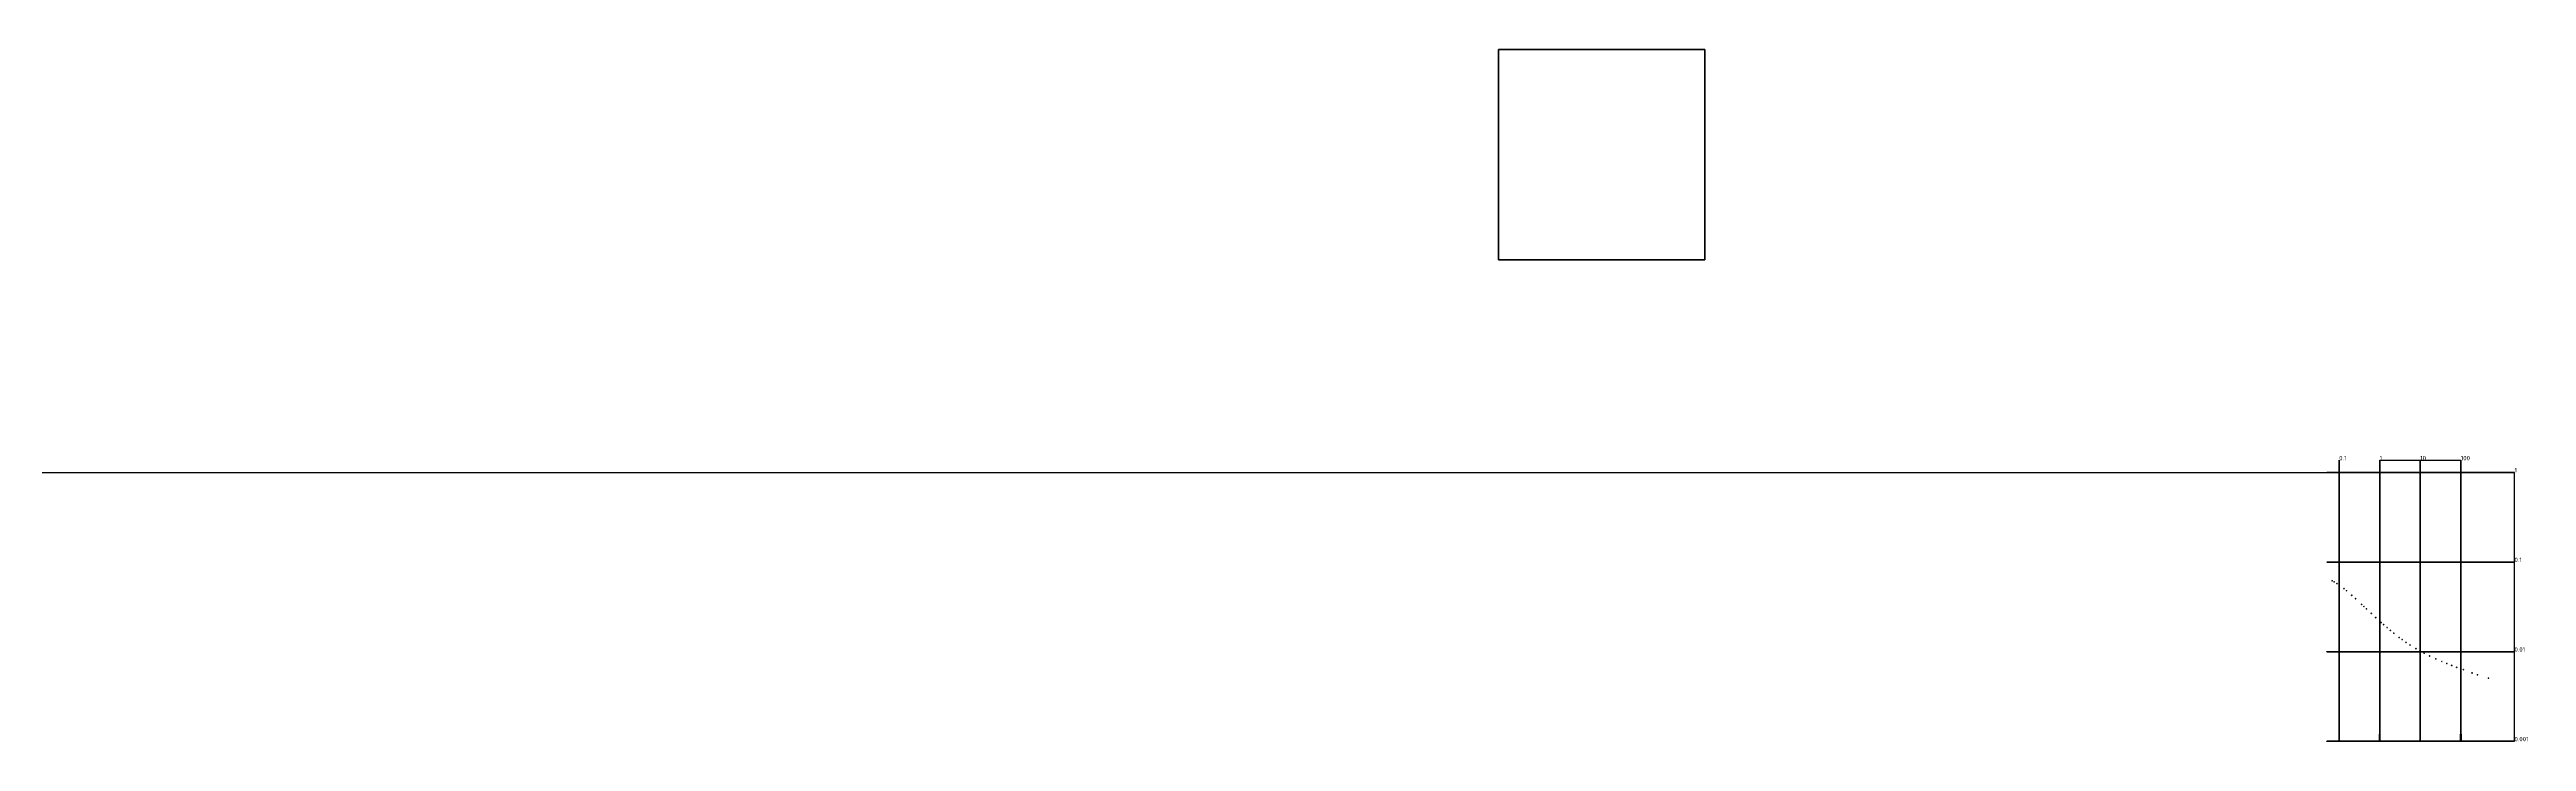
# Model space of a CAD drawing. Header units: millimetres. Extents: x -21 to 203, y -21 to 21.
# Drawn here: x 147.3 to 203.3, y -6.1 to 9.6 of the extents above; entities that cross this region are included whole.
import ezdxf

# ---------------------------------------------------------------- set-up
doc = ezdxf.new("R2010")
doc.units = ezdxf.units.MM
doc.layers.add('non-plot', color=241, linetype='Continuous', plot=False)
doc.layers.add('PDF3_Images', color=7, linetype='Continuous')
doc.layers.add('symbol', color=3, linetype='Continuous', lineweight=35)
doc.layers.add('thick', color=4, linetype='Continuous', lineweight=50)
doc.styles.add('style1', font='isocpeur.ttf', dxfattribs={"height": 0.1})
picture_1 = doc.add_image_def('image1.png', size_in_pixel=(1400, 1429))

msp = doc.modelspace()

# ---------------------------------------------------------------- linework, layer by layer
at = {"layer": 'non-plot', "transparency": 33554687}
for p, q in [((100, 0), (200, 0)), ((200, 0.274), (201.835, 0.274)), ((203.05, -2.029), (203.05, 0)), ((203.05, -4.058), (203.05, -2.029)), ((203.05, -6.086), (203.05, -4.058))]:
    msp.add_line(p, q, dxfattribs=at)
for points in [[(198.962, -4.062), (198.806, -4.062), (198.806, -4.053), (198.962, -4.053)], [(198.962, -6.091), (198.806, -6.091), (198.806, -6.082), (198.962, -6.082)], [(199.995, -5.928), (200.005, -5.928), (200.005, -6.085), (199.995, -6.085)], [(201.83, -5.928), (201.84, -5.928), (201.84, -6.085), (201.83, -6.085)]]:
    msp.add_lwpolyline(points, close=True, dxfattribs=at)
at = {"layer": 'symbol', "transparency": 33554687}
for p, q in [((198.806, 0), (203.05, 0)), ((199.083, -6.086), (199.083, 0.274)), ((200, -6.086), (200, 0.274)), ((200.917, -6.086), (200.917, 0.274)), ((201.835, -6.086), (201.835, 0.274)), ((198.806, -2.029), (203.05, -2.029)), ((198.806, -4.058), (203.05, -4.058)), ((198.806, -6.086), (203.05, -6.086))]:
    msp.add_line(p, q, dxfattribs=at)
at = {"layer": 'thick', "transparency": 33554687}
for centre in [(198.923, -2.453), (198.968, -2.478), (199.033, -2.517), (199.193, -2.633), (199.249, -2.678), (199.368, -2.781), (199.455, -2.859), (199.592, -2.987), (199.644, -3.036), (199.701, -3.089), (199.809, -3.191), (199.911, -3.286), (200.033, -3.396), (200.089, -3.445), (200.169, -3.514), (200.241, -3.576), (200.318, -3.64), (200.442, -3.738), (200.508, -3.785), (200.596, -3.847), (200.686, -3.907), (200.82, -3.99), (200.908, -4.042), (201.006, -4.092), (201.129, -4.155), (201.27, -4.221), (201.409, -4.28), (201.518, -4.324), (201.63, -4.369), (201.744, -4.412), (201.893, -4.466), (202.091, -4.539), (202.214, -4.58), (202.463, -4.655)]:
    msp.add_circle(centre, 0.00357, dxfattribs=at)

# ---------------------------------------------------------------- texts
at = {"layer": 'symbol', "transparency": 33554687, "style": 'style1'}
for s, p in [('0.1', (199.083, 0.274)), ('1', (200, 0.274)), ('10', (200.917, 0.274)), ('100', (201.835, 0.274)), ('1', (203.05, 0)), ('0.1', (203.05, -2.029)), ('0.01', (203.05, -4.058)), ('0.001', (203.05, -6.086))]:
    msp.add_text(s, height=0.1, dxfattribs=at).set_placement(p)

# ---------------------------------------------------------------- pictures from other files: only their frames are drawn
at = {"layer": 'PDF3_Images', "color": 7, "lineweight": 35, "transparency": 33554457}
image = msp.add_image(picture_1, insert=(180.062, 4.809), size_in_units=(4.667, 4.764), dxfattribs=at)
image.dxf.flags = 15

doc.saveas('drawing.dxf')
